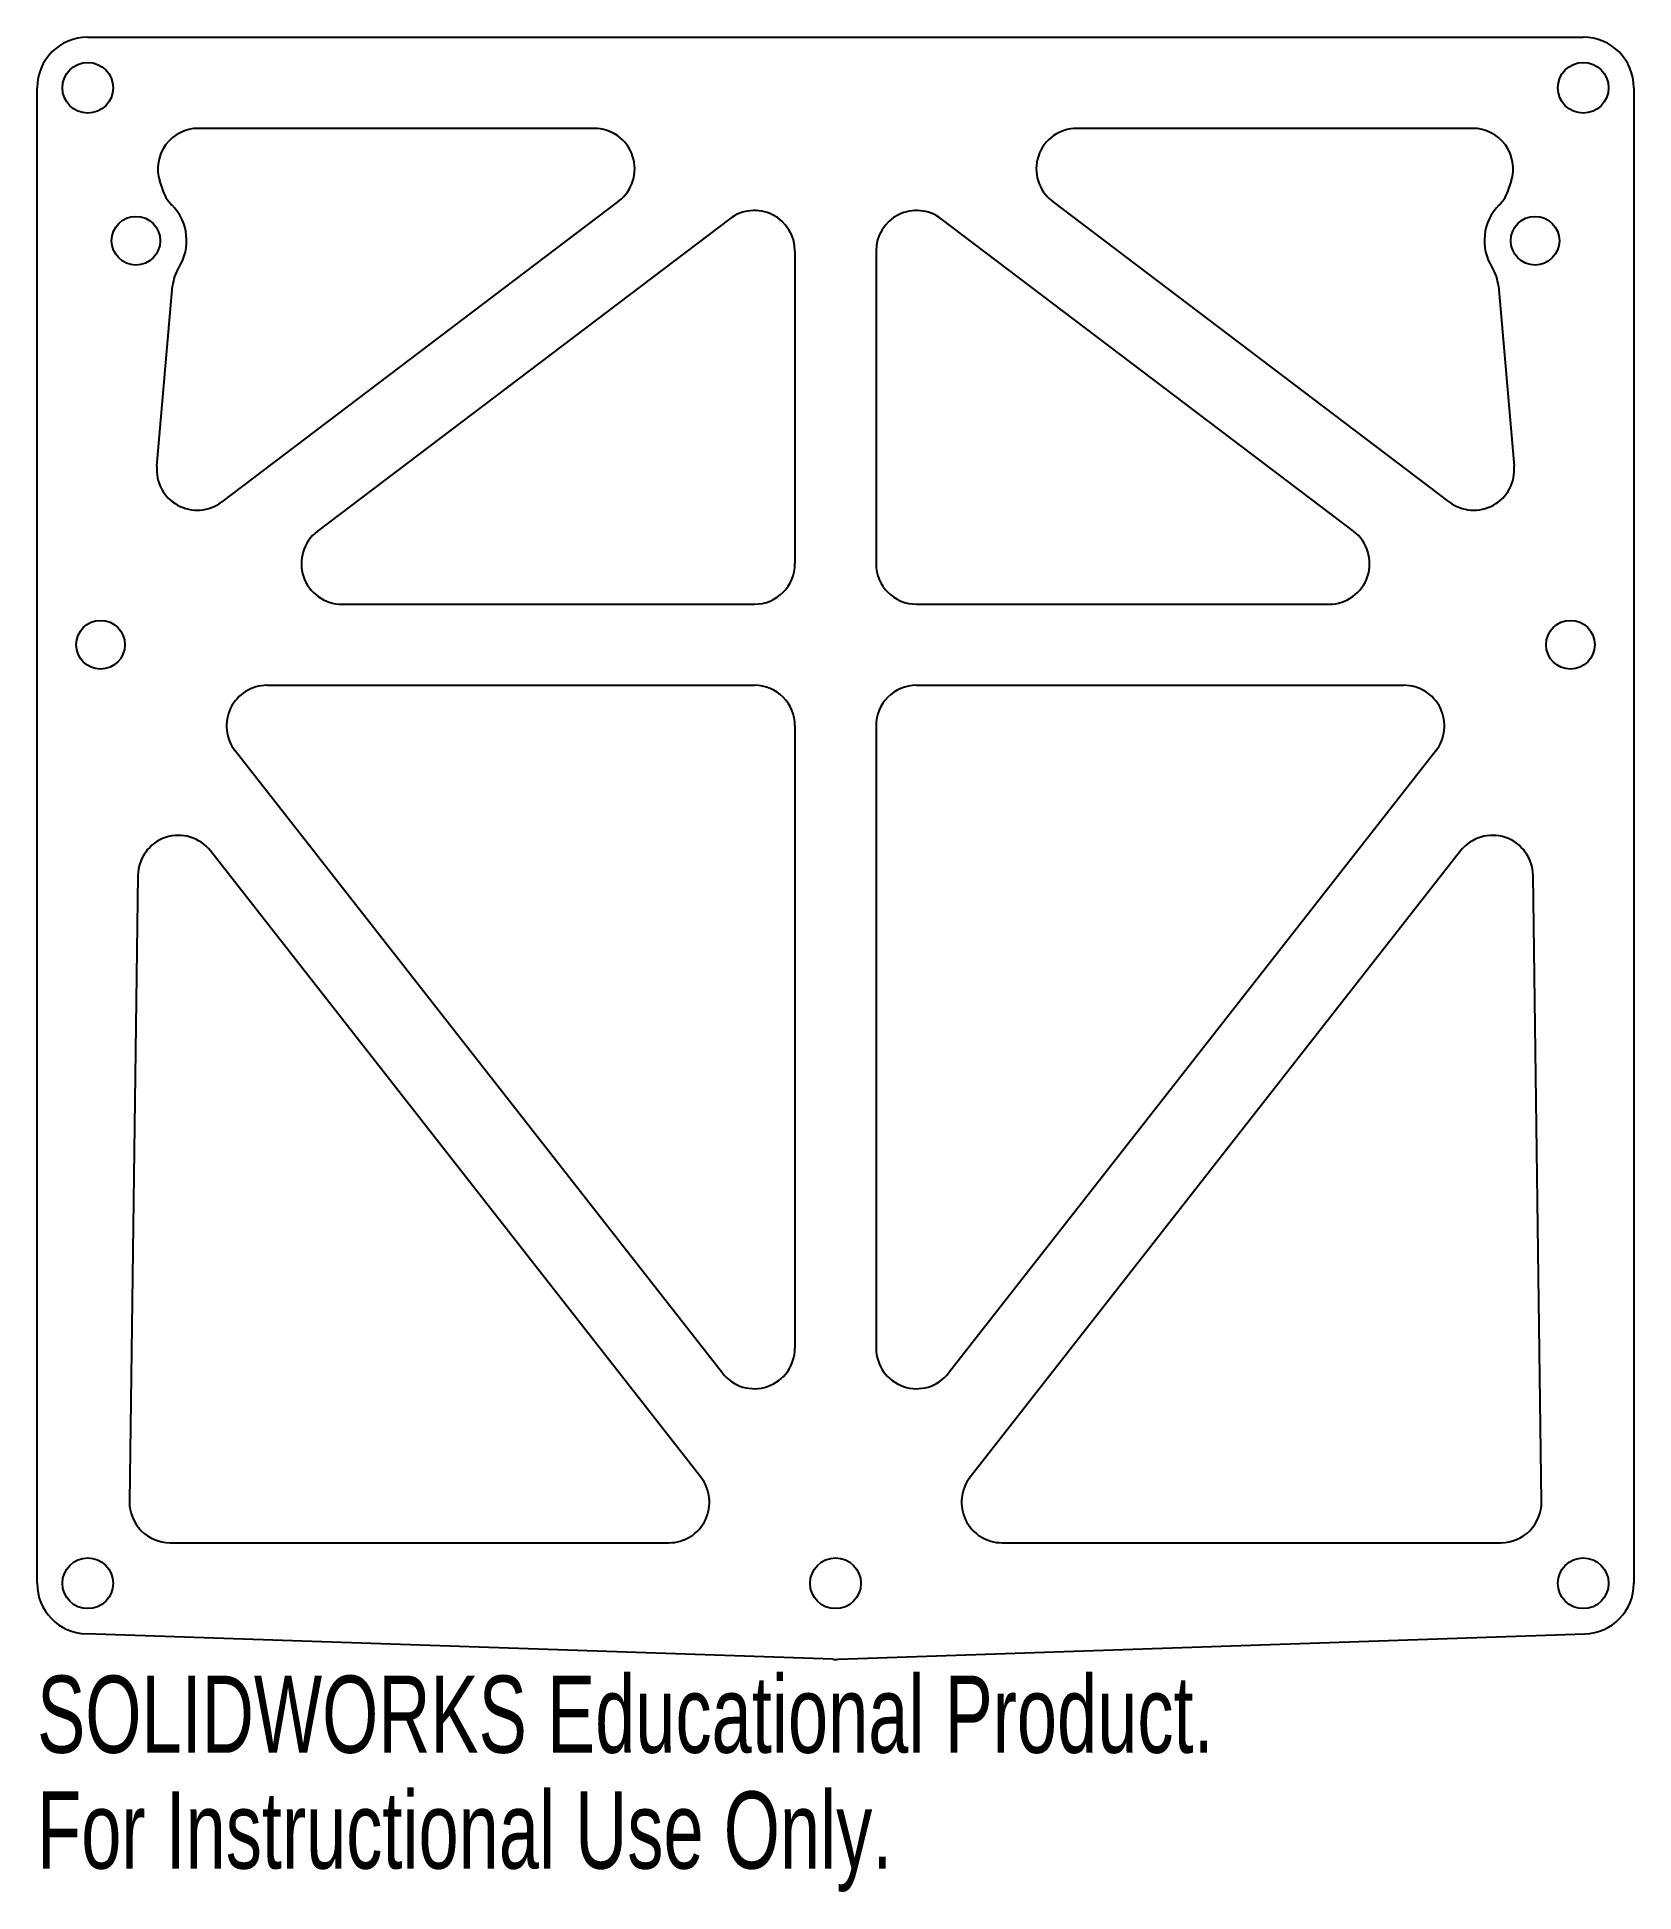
# Model space of a CAD drawing. Header units: inches. Extents: x -1.97 to 1.97, y -2.6 to 1.97.
import ezdxf

# ---------------------------------------------------------------- set-up
doc = ezdxf.new("R2010")
doc.units = ezdxf.units.IN
doc.header["$MEASUREMENT"] = 0
doc.styles.add('SLDTEXTSTYLE0', font='TXT', dxfattribs={"width": 0.7})

msp = doc.modelspace()

# ---------------------------------------------------------------- linework, layer by layer
at = {"color": 7, "linetype": 'Continuous', "lineweight": 25}
for p, q in [((-1.8435, 1.9685), (1.8435, 1.9685)), ((-1.9685, -1.8435), (-1.9685, 1.8435)), ((1.9685, 1.8435), (1.9685, -1.8435)), ((-0.5951, 1.7435), (-1.5709, 1.7435)), ((1.5709, 1.7435), (0.5951, 1.7435)), ((-1.6663, 1.6135), (-1.6605, 1.5949)), ((1.6605, 1.5949), (1.6663, 1.6135)), ((-0.5347, 1.5638), (-1.5132, 0.8224)), ((1.5132, 0.8224), (0.5347, 1.5638)), ((-0.2604, 1.5207), (-1.2774, 0.7501)), ((1.2774, 0.7501), (0.2604, 1.5207)), ((-0.1, 1.441), (-0.1, 0.6704)), ((0.1, 1.441), (0.1, 0.6704)), ((-1.6732, 0.9108), (-1.6343, 1.3552)), ((1.6343, 1.3552), (1.6732, 0.9108)), ((-1.217, 0.5704), (-0.2, 0.5704)), ((0.2, 0.5704), (1.217, 0.5704)), ((-1.4014, 0.3704), (-0.2, 0.3704)), ((0.2, 0.3704), (1.4014, 0.3704)), ((-0.1, 0.2704), (-0.1, -1.2637)), ((0.1, 0.2704), (0.1, -1.2637)), ((-0.2787, -1.3254), (-1.4802, 0.2088)), ((1.4802, 0.2088), (0.2787, -1.3254)), ((-0.3319, -1.5818), (-1.5411, -0.0378)), ((1.5411, -0.0378), (0.3319, -1.5818)), ((-1.7198, -0.0981), (-1.7408, -1.6421)), ((1.7408, -1.6421), (1.7198, -0.0981)), ((-1.6408, -1.7435), (-0.4107, -1.7435)), ((0.4107, -1.7435), (1.6408, -1.7435)), ((-0.0064, -2.0309), (-1.8477, -1.9684)), ((0.0064, -2.0309), (1.8477, -1.9684))]:
    msp.add_line(p, q, dxfattribs=at)
for centre, radius in [((-1.8435, 1.8435), 0.0625), ((1.8435, 1.8435), 0.0625), ((-1.7249, 1.4666), 0.06), ((1.7249, 1.4666), 0.06), ((-1.8121, 0.4704), 0.06), ((1.8121, 0.4704), 0.06), ((-1.8435, -1.8435), 0.0625), ((0, -1.8435), 0.0625), ((1.8435, -1.8435), 0.0625)]:
    msp.add_circle(centre, radius, dxfattribs=at)
for centre, radius, start, end in [((-1.8435, 1.8435), 0.125, 90, 180), ((1.8435, 1.8435), 0.125, 0, 90), ((-1.5709, 1.6435), 0.1, 90, 197.4642), ((-0.5951, 1.6435), 0.1, 307.1529, 90), ((0.5951, 1.6435), 0.1, 90, 232.8471), ((1.5709, 1.6435), 0.1, 342.5358, 90), ((-1.5651, 1.6249), 0.1, 197.4642, 224.7302), ((1.5651, 1.6249), 0.1, 315.2698, 342.5358), ((-1.7249, 1.4666), 0.125, 327.734, 44.7302), ((-0.2, 1.441), 0.1, 0, 127.1529), ((0.2, 1.441), 0.1, 52.8471, 180), ((1.7249, 1.4666), 0.125, 135.2698, 212.266), ((-1.5347, 1.3465), 0.1, 147.734, 175), ((1.5347, 1.3465), 0.1, 5, 32.266), ((-1.5736, 0.9021), 0.1, 175, 307.1529), ((1.5736, 0.9021), 0.1, 232.8471, 5), ((-1.217, 0.6704), 0.1, 127.1529, 270), ((1.217, 0.6704), 0.1, 270, 52.8471), ((-0.2, 0.6704), 0.1, 270, 0), ((0.2, 0.6704), 0.1, 180, 270), ((-1.4014, 0.2704), 0.1, 90, 218.0654), ((-0.2, 0.2704), 0.1, 0, 90), ((0.2, 0.2704), 0.1, 90, 180), ((1.4014, 0.2704), 0.1, 321.9346, 90), ((-1.6198, -0.0995), 0.1, 38.0654, 179.222), ((1.6198, -0.0995), 0.1, 0.778, 141.9346), ((-0.2, -1.2637), 0.1, 218.0654, 0), ((0.2, -1.2637), 0.1, 180, 321.9346), ((-0.4107, -1.6435), 0.1, 270, 38.0654), ((0.4107, -1.6435), 0.1, 141.9346, 270), ((-1.6408, -1.6435), 0.1, 179.222, 270), ((1.6408, -1.6435), 0.1, 270, 0.778), ((-1.8435, -1.8435), 0.125, 180, 268.0571), ((1.8435, -1.8435), 0.125, 271.9429, 0), ((0, -1.8435), 0.1875, 268.0571, 271.9429)]:
    msp.add_arc(centre, radius, start, end, dxfattribs=at)

# ---------------------------------------------------------------- texts
at = {"color": 7, "linetype": 'Continuous', "char_height": 0.1903, "attachment_point": 1, "style": 'SLDTEXTSTYLE0'}
for s, insert in [('SOLIDWORKS Educational Product.', (-1.9685, -2.0711)), ('For Instructional Use Only.', (-1.9685, -2.3566))]:
    msp.add_mtext(s, dxfattribs=dict(at, insert=insert))

doc.saveas('drawing.dxf')
